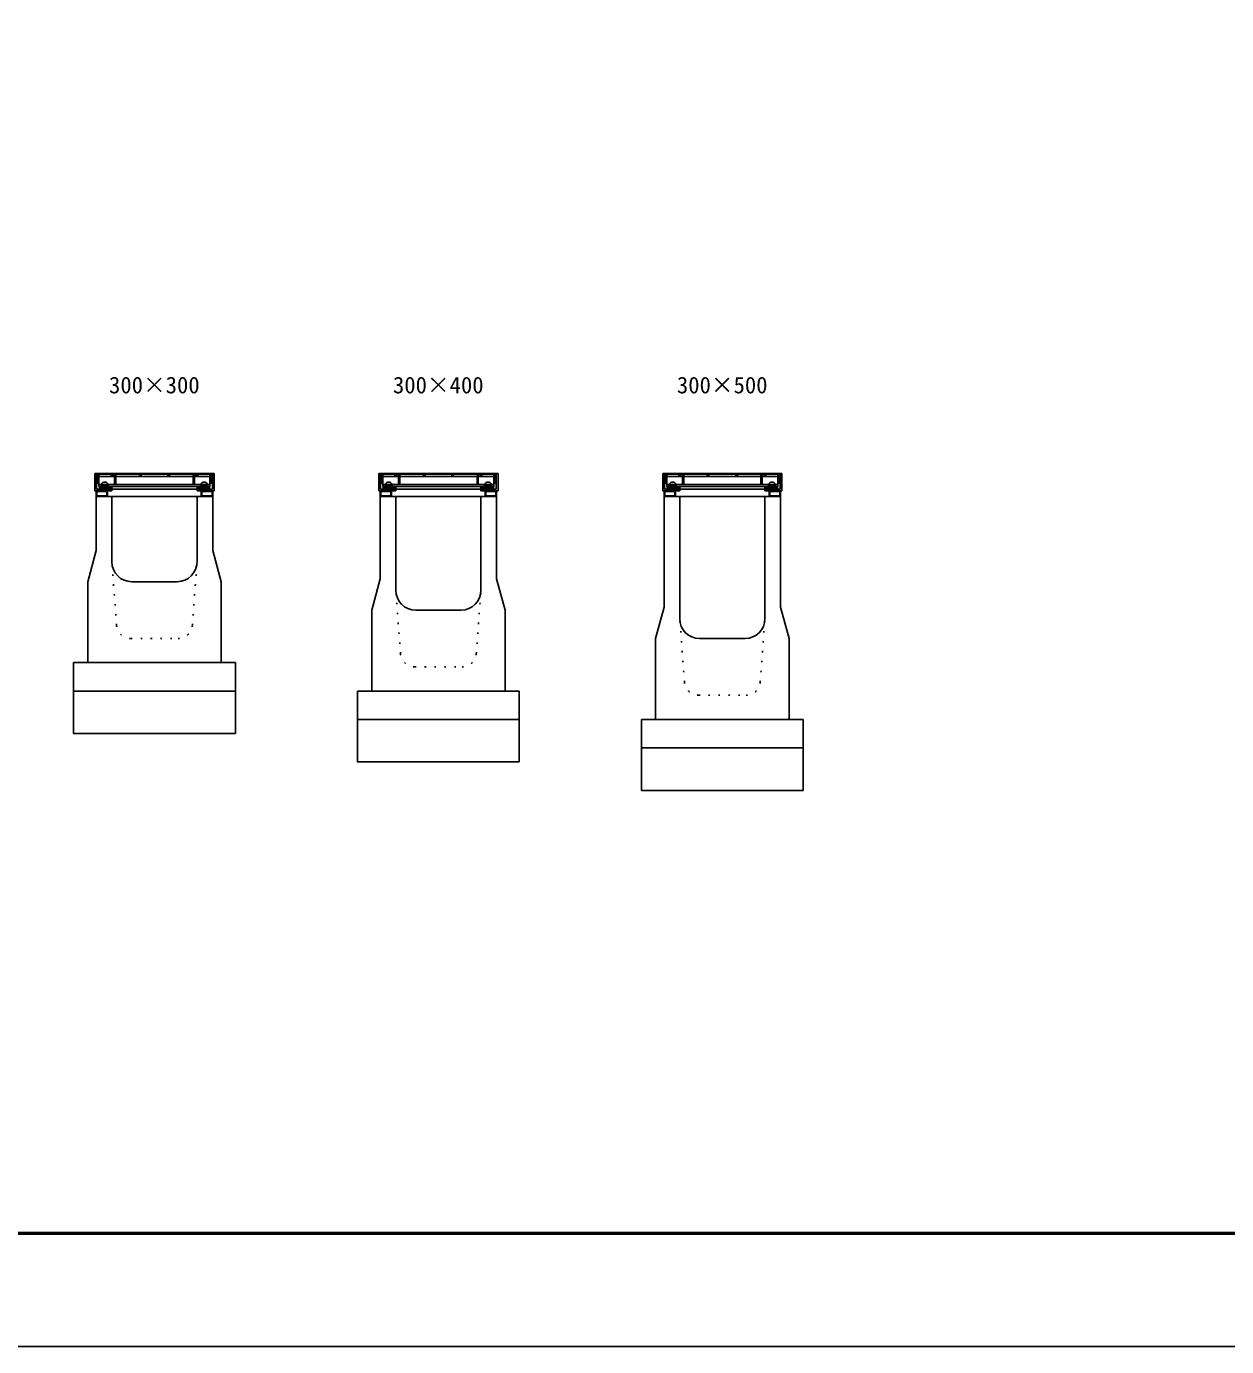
# Model space of a CAD drawing. Units: millimetres, scale not verified. Extents: x -16800 to 16800, y -5940 to 5940.
# Drawn here: x -10836 to -6609, y -5940 to -1288 of the extents above; entities that cross this region are included whole.
import ezdxf
from ezdxf.enums import TextEntityAlignment as Align

# ---------------------------------------------------------------- set-up
doc = ezdxf.new("R2010")
doc.units = ezdxf.units.MM
doc.header["$LTSCALE"] = 20
doc.linetypes.add('DOTTED', pattern=[1.75, 0.25, -1.5])
for name, color, linetype, lineweight in [('0-1_Defpoints', 5, 'Continuous', 25), ('0-2_HATCH', 6, 'Continuous', 25), ('0-5_OUTLINE', 3, 'Continuous', 25), ('0-6_OUTLINE2', 4, 'DOTTED', 25), ('0-7_TXT', 7, 'Continuous', 25), ('0-8_WAKU', 3, 'Continuous', 25)]:
    doc.layers.add(name, color=color, linetype=linetype, lineweight=lineweight)
doc.styles.add('ＭＳ ゴシック', font='')
doc.styles.get('ＭＳ ゴシック').set_extended_font_data('MS Gothic')

msp = doc.modelspace()

# ---------------------------------------------------------------- linework, layer by layer
at = {"layer": '0-1_Defpoints'}
msp.add_lwpolyline([(-16800, -5940), (0, -5940), (0, 5940), (-16800, 5940)], close=True, dxfattribs=at)
at = {"layer": '0-2_HATCH'}
for p, q in [((-10594.61, -2864.09), (-10588.61, -2864.09)), ((-10594.61, -2864.09), (-10594.61, -2925.09)), ((-10588.61, -2864.09), (-10588.61, -2919.09)), ((-10588.61, -2864.09), (-10180.61, -2864.09)), ((-10184.61, -2866.09), (-10584.61, -2866.09)), ((-10580.11, -2866.09), (-10580.11, -2910.09)), ((-10580.11, -2874.09), (-10525.11, -2874.09)), ((-10525.11, -2866.09), (-10525.11, -2902.09)), ((-10520.61, -2902.09), (-10520.61, -2866.09)), ((-10520.61, -2874.09), (-10248.61, -2874.09)), ((-10248.61, -2866.09), (-10248.61, -2902.09)), ((-10244.11, -2902.09), (-10244.11, -2866.09)), ((-10244.11, -2874.09), (-10189.11, -2874.09)), ((-10189.11, -2866.09), (-10189.11, -2910.09)), ((-10180.61, -2864.09), (-10174.61, -2864.09)), ((-10180.61, -2864.09), (-10180.61, -2919.09)), ((-10174.61, -2864.09), (-10174.61, -2925.09)), ((-9594.61, -2864.09), (-9588.61, -2864.09)), ((-9594.61, -2864.09), (-9594.61, -2925.09)), ((-9588.61, -2864.09), (-9588.61, -2919.09)), ((-9588.61, -2864.09), (-9180.61, -2864.09)), ((-9184.61, -2866.09), (-9584.61, -2866.09)), ((-9580.11, -2866.09), (-9580.11, -2910.09)), ((-9580.11, -2874.09), (-9525.11, -2874.09)), ((-9525.11, -2866.09), (-9525.11, -2902.09)), ((-9520.61, -2902.09), (-9520.61, -2866.09)), ((-9520.61, -2874.09), (-9248.61, -2874.09)), ((-9248.61, -2866.09), (-9248.61, -2902.09)), ((-9244.11, -2902.09), (-9244.11, -2866.09)), ((-9244.11, -2874.09), (-9189.11, -2874.09)), ((-9189.11, -2866.09), (-9189.11, -2910.09)), ((-9180.61, -2864.09), (-9174.61, -2864.09)), ((-9180.61, -2864.09), (-9180.61, -2919.09)), ((-9174.61, -2864.09), (-9174.61, -2925.09)), ((-8594.61, -2864.09), (-8588.61, -2864.09)), ((-8594.61, -2864.09), (-8594.61, -2925.09)), ((-8588.61, -2864.09), (-8588.61, -2919.09)), ((-8588.61, -2864.09), (-8180.61, -2864.09)), ((-8184.61, -2866.09), (-8584.61, -2866.09)), ((-8580.11, -2866.09), (-8580.11, -2910.09)), ((-8580.11, -2874.09), (-8525.11, -2874.09)), ((-8525.11, -2866.09), (-8525.11, -2902.09)), ((-8520.61, -2902.09), (-8520.61, -2866.09)), ((-8520.61, -2874.09), (-8248.61, -2874.09)), ((-8248.61, -2866.09), (-8248.61, -2902.09)), ((-8244.11, -2902.09), (-8244.11, -2866.09)), ((-8244.11, -2874.09), (-8189.11, -2874.09)), ((-8189.11, -2866.09), (-8189.11, -2910.09)), ((-8180.61, -2864.09), (-8174.61, -2864.09)), ((-8180.61, -2864.09), (-8180.61, -2919.09)), ((-8174.61, -2864.09), (-8174.61, -2925.09)), ((-10594.61, -2925.09), (-10534.61, -2925.09)), ((-10589.61, -2925.09), (-10589.61, -2945.09)), ((-10587.31, -2927.39), (-10551.91, -2927.39)), ((-10580.11, -2902.09), (-10189.11, -2902.09)), ((-10580.11, -2910.09), (-10189.11, -2910.09)), ((-10578.61, -2910.09), (-10578.61, -2919.09)), ((-10534.61, -2914.09), (-10578.61, -2914.09)), ((-10534.61, -2919.09), (-10578.61, -2919.09)), ((-10572.61, -2907.09), (-10546.61, -2907.09)), ((-10572.61, -2919.09), (-10572.61, -2907.09)), ((-10572.61, -2910.09), (-10546.61, -2910.09)), ((-10567.61, -2919.09), (-10567.61, -2910.09)), ((-10551.91, -2927.39), (-10551.91, -2942.79)), ((-10551.61, -2919.09), (-10551.61, -2910.09)), ((-10549.61, -2925.09), (-10549.61, -2945.09)), ((-10546.61, -2919.09), (-10546.61, -2907.09)), ((-10534.61, -2919.09), (-10534.61, -2910.09)), ((-10534.61, -2919.09), (-10534.61, -2925.09)), ((-10234.61, -2919.09), (-10234.61, -2910.09)), ((-10190.61, -2914.09), (-10234.61, -2914.09)), ((-10234.61, -2919.09), (-10234.61, -2925.09)), ((-10234.61, -2919.09), (-10190.61, -2919.09)), ((-10234.61, -2925.09), (-10174.61, -2925.09)), ((-10222.61, -2910.09), (-10196.61, -2910.09)), ((-10219.61, -2925.09), (-10219.61, -2945.09)), ((-10217.61, -2919.09), (-10217.61, -2910.09)), ((-10217.31, -2927.39), (-10181.91, -2927.39)), ((-10201.61, -2919.09), (-10201.61, -2910.09)), ((-10196.61, -2919.09), (-10196.61, -2907.09)), ((-10190.61, -2910.09), (-10190.61, -2919.09)), ((-10181.91, -2927.39), (-10181.91, -2942.79)), ((-10179.61, -2925.09), (-10179.61, -2945.09)), ((-9594.61, -2925.09), (-9534.61, -2925.09)), ((-9589.61, -2925.09), (-9589.61, -2945.09)), ((-9587.31, -2927.39), (-9551.91, -2927.39)), ((-9580.11, -2902.09), (-9189.11, -2902.09)), ((-9580.11, -2910.09), (-9189.11, -2910.09)), ((-9578.61, -2910.09), (-9578.61, -2919.09)), ((-9534.61, -2914.09), (-9578.61, -2914.09)), ((-9534.61, -2919.09), (-9578.61, -2919.09)), ((-9572.61, -2907.09), (-9546.61, -2907.09)), ((-9572.61, -2919.09), (-9572.61, -2907.09)), ((-9572.61, -2910.09), (-9546.61, -2910.09)), ((-9567.61, -2919.09), (-9567.61, -2910.09)), ((-9551.91, -2927.39), (-9551.91, -2942.79)), ((-9551.61, -2919.09), (-9551.61, -2910.09)), ((-9549.61, -2925.09), (-9549.61, -2945.09)), ((-9546.61, -2919.09), (-9546.61, -2907.09)), ((-9534.61, -2919.09), (-9534.61, -2910.09)), ((-9534.61, -2919.09), (-9534.61, -2925.09)), ((-9234.61, -2919.09), (-9234.61, -2910.09)), ((-9190.61, -2914.09), (-9234.61, -2914.09)), ((-9234.61, -2919.09), (-9234.61, -2925.09)), ((-9234.61, -2919.09), (-9190.61, -2919.09)), ((-9234.61, -2925.09), (-9174.61, -2925.09)), ((-9222.61, -2910.09), (-9196.61, -2910.09)), ((-9219.61, -2925.09), (-9219.61, -2945.09)), ((-9217.61, -2919.09), (-9217.61, -2910.09)), ((-9217.31, -2927.39), (-9181.91, -2927.39)), ((-9201.61, -2919.09), (-9201.61, -2910.09)), ((-9196.61, -2919.09), (-9196.61, -2907.09)), ((-9190.61, -2910.09), (-9190.61, -2919.09)), ((-9181.91, -2927.39), (-9181.91, -2942.79)), ((-9179.61, -2925.09), (-9179.61, -2945.09)), ((-8594.61, -2925.09), (-8534.61, -2925.09)), ((-8589.61, -2925.09), (-8589.61, -2945.09)), ((-8587.31, -2927.39), (-8551.91, -2927.39)), ((-8580.11, -2902.09), (-8189.11, -2902.09)), ((-8580.11, -2910.09), (-8189.11, -2910.09)), ((-8578.61, -2910.09), (-8578.61, -2919.09)), ((-8534.61, -2914.09), (-8578.61, -2914.09)), ((-8534.61, -2919.09), (-8578.61, -2919.09)), ((-8572.61, -2907.09), (-8546.61, -2907.09)), ((-8572.61, -2919.09), (-8572.61, -2907.09)), ((-8572.61, -2910.09), (-8546.61, -2910.09)), ((-8567.61, -2919.09), (-8567.61, -2910.09)), ((-8551.91, -2927.39), (-8551.91, -2942.79)), ((-8551.61, -2919.09), (-8551.61, -2910.09)), ((-8549.61, -2925.09), (-8549.61, -2945.09)), ((-8546.61, -2919.09), (-8546.61, -2907.09)), ((-8534.61, -2919.09), (-8534.61, -2910.09)), ((-8534.61, -2919.09), (-8534.61, -2925.09)), ((-8234.61, -2919.09), (-8234.61, -2910.09)), ((-8190.61, -2914.09), (-8234.61, -2914.09)), ((-8234.61, -2919.09), (-8234.61, -2925.09)), ((-8234.61, -2919.09), (-8190.61, -2919.09)), ((-8234.61, -2925.09), (-8174.61, -2925.09)), ((-8222.61, -2910.09), (-8196.61, -2910.09)), ((-8219.61, -2925.09), (-8219.61, -2945.09)), ((-8217.61, -2919.09), (-8217.61, -2910.09)), ((-8217.31, -2927.39), (-8181.91, -2927.39)), ((-8201.61, -2919.09), (-8201.61, -2910.09)), ((-8196.61, -2919.09), (-8196.61, -2907.09)), ((-8190.61, -2910.09), (-8190.61, -2919.09)), ((-8181.91, -2927.39), (-8181.91, -2942.79)), ((-8179.61, -2925.09), (-8179.61, -2945.09)), ((-10549.61, -2945.09), (-10589.61, -2945.09)), ((-10219.61, -2945.09), (-10179.61, -2945.09)), ((-9549.61, -2945.09), (-9589.61, -2945.09)), ((-9219.61, -2945.09), (-9179.61, -2945.09)), ((-8549.61, -2945.09), (-8589.61, -2945.09)), ((-8219.61, -2945.09), (-8179.61, -2945.09))]:
    msp.add_line(p, q, dxfattribs=at)
for points in [[(-10584.61, -2866.09), (-10584.61, -2898.09), (-10580.11, -2898.09)], [(-10531.61, -2866.09), (-10531.61, -2872.09), (-10537.61, -2872.09), (-10537.61, -2866.09)], [(-10431.61, -2866.09), (-10431.61, -2872.09), (-10437.61, -2872.09), (-10437.61, -2866.09)], [(-10331.61, -2866.09), (-10331.61, -2872.09), (-10337.61, -2872.09), (-10337.61, -2866.09)], [(-10231.61, -2866.09), (-10231.61, -2872.09), (-10237.61, -2872.09), (-10237.61, -2866.09)], [(-10184.61, -2866.09), (-10184.61, -2898.09), (-10189.11, -2898.09)], [(-9584.61, -2866.09), (-9584.61, -2898.09), (-9580.11, -2898.09)], [(-9531.61, -2866.09), (-9531.61, -2872.09), (-9537.61, -2872.09), (-9537.61, -2866.09)], [(-9431.61, -2866.09), (-9431.61, -2872.09), (-9437.61, -2872.09), (-9437.61, -2866.09)], [(-9331.61, -2866.09), (-9331.61, -2872.09), (-9337.61, -2872.09), (-9337.61, -2866.09)], [(-9231.61, -2866.09), (-9231.61, -2872.09), (-9237.61, -2872.09), (-9237.61, -2866.09)], [(-9184.61, -2866.09), (-9184.61, -2898.09), (-9189.11, -2898.09)], [(-8584.61, -2866.09), (-8584.61, -2898.09), (-8580.11, -2898.09)], [(-8531.61, -2866.09), (-8531.61, -2872.09), (-8537.61, -2872.09), (-8537.61, -2866.09)], [(-8431.61, -2866.09), (-8431.61, -2872.09), (-8437.61, -2872.09), (-8437.61, -2866.09)], [(-8331.61, -2866.09), (-8331.61, -2872.09), (-8337.61, -2872.09), (-8337.61, -2866.09)], [(-8231.61, -2866.09), (-8231.61, -2872.09), (-8237.61, -2872.09), (-8237.61, -2866.09)], [(-8184.61, -2866.09), (-8184.61, -2898.09), (-8189.11, -2898.09)], [(-10588.61, -2919.09), (-10534.61, -2919.09), (-10234.61, -2919.09), (-10180.61, -2919.09)], [(-10587.31, -2927.39), (-10587.31, -2942.79), (-10551.91, -2942.79)], [(-10222.61, -2919.09), (-10222.61, -2907.09), (-10196.61, -2907.09)], [(-10217.31, -2927.39), (-10217.31, -2942.79), (-10181.91, -2942.79)], [(-9588.61, -2919.09), (-9534.61, -2919.09), (-9234.61, -2919.09), (-9180.61, -2919.09)], [(-9587.31, -2927.39), (-9587.31, -2942.79), (-9551.91, -2942.79)], [(-9222.61, -2919.09), (-9222.61, -2907.09), (-9196.61, -2907.09)], [(-9217.31, -2927.39), (-9217.31, -2942.79), (-9181.91, -2942.79)], [(-8588.61, -2919.09), (-8534.61, -2919.09), (-8234.61, -2919.09), (-8180.61, -2919.09)], [(-8587.31, -2927.39), (-8587.31, -2942.79), (-8551.91, -2942.79)], [(-8222.61, -2919.09), (-8222.61, -2907.09), (-8196.61, -2907.09)], [(-8217.31, -2927.39), (-8217.31, -2942.79), (-8181.91, -2942.79)]]:
    msp.add_lwpolyline(points, dxfattribs=at)
for centre, radius, start, end in [((-10572.61, -2912.76), 5.67, 28.07246, 90), ((-10559.61, -2906.09), 12, 355.2198, 184.78017), ((-10559.61, -2919.26), 12.17, 48.88789, 131.11208), ((-10546.61, -2912.76), 5.67, 89.99997, 151.92749), ((-10222.61, -2912.76), 5.67, 28.07246, 90), ((-10209.61, -2906.09), 12, 355.2198, 184.78017), ((-10209.61, -2919.26), 12.17, 48.88789, 131.11208), ((-10196.61, -2912.76), 5.67, 89.99997, 151.92749), ((-9572.61, -2912.76), 5.67, 28.07246, 90), ((-9559.61, -2906.09), 12, 355.2198, 184.78017), ((-9559.61, -2919.26), 12.17, 48.88789, 131.11208), ((-9546.61, -2912.76), 5.67, 89.99997, 151.92749), ((-9222.61, -2912.76), 5.67, 28.07246, 90), ((-9209.61, -2906.09), 12, 355.2198, 184.78017), ((-9209.61, -2919.26), 12.17, 48.88789, 131.11208), ((-9196.61, -2912.76), 5.67, 89.99997, 151.92749), ((-8572.61, -2912.76), 5.67, 28.07246, 90), ((-8559.61, -2906.09), 12, 355.2198, 184.78017), ((-8559.61, -2919.26), 12.17, 48.88789, 131.11208), ((-8546.61, -2912.76), 5.67, 89.99997, 151.92749), ((-8222.61, -2912.76), 5.67, 28.07246, 90), ((-8209.61, -2906.09), 12, 355.2198, 184.78017), ((-8209.61, -2919.26), 12.17, 48.88789, 131.11208), ((-8196.61, -2912.76), 5.67, 89.99997, 151.92749)]:
    msp.add_arc(centre, radius, start, end, dxfattribs=at)
at = {"layer": '0-5_OUTLINE'}
for p, q in [((-10589.61, -2945.09), (-10589.61, -3135.09)), ((-10589.61, -2945.09), (-10179.61, -2945.09)), ((-10534.61, -2945.09), (-10534.61, -3175.09)), ((-10234.61, -2945.09), (-10234.61, -3175.09)), ((-10179.61, -2945.09), (-10179.61, -3135.09)), ((-9589.61, -2945.09), (-9589.61, -3235.09)), ((-9589.61, -2945.09), (-9179.61, -2945.09)), ((-9534.61, -2945.09), (-9534.61, -3275.09)), ((-9234.61, -2945.09), (-9234.61, -3275.09)), ((-9179.61, -2945.09), (-9179.61, -3235.09)), ((-8589.61, -2945.09), (-8589.61, -3335.09)), ((-8589.61, -2945.09), (-8179.61, -2945.09)), ((-8534.61, -2945.09), (-8534.61, -3375.09)), ((-8234.61, -2945.09), (-8234.61, -3375.09)), ((-8179.61, -2945.09), (-8179.61, -3335.09)), ((-10619.61, -3245.09), (-10589.61, -3135.09)), ((-10149.61, -3245.09), (-10179.61, -3135.09)), ((-10464.61, -3245.09), (-10304.61, -3245.09)), ((-10149.61, -3245.09), (-10149.61, -3530.09)), ((-9619.61, -3345.09), (-9589.61, -3235.09)), ((-9149.61, -3345.09), (-9179.61, -3235.09)), ((-9619.61, -3630.09), (-9619.61, -3345.09)), ((-9464.61, -3345.09), (-9304.61, -3345.09)), ((-9149.61, -3630.09), (-9149.61, -3345.09)), ((-8619.61, -3445.09), (-8589.61, -3335.09)), ((-8149.61, -3445.09), (-8179.61, -3335.09)), ((-8619.61, -3730.09), (-8619.61, -3445.09)), ((-8464.61, -3445.09), (-8304.61, -3445.09)), ((-8149.61, -3730.09), (-8149.61, -3445.09)), ((-10669.61, -3530.09), (-10669.61, -3630.09)), ((-10669.61, -3530.09), (-10099.61, -3530.09)), ((-10669.61, -3630.09), (-10099.61, -3630.09)), ((-9669.61, -3630.09), (-9669.61, -3730.09)), ((-9669.61, -3630.09), (-9099.61, -3630.09)), ((-9619.61, -3630.09), (-9149.61, -3630.09)), ((-9669.61, -3730.09), (-9099.61, -3730.09)), ((-8669.61, -3730.09), (-8669.61, -3830.09)), ((-8669.61, -3730.09), (-8099.61, -3730.09)), ((-8619.61, -3730.09), (-8149.61, -3730.09)), ((-8669.61, -3830.09), (-8099.61, -3830.09))]:
    msp.add_line(p, q, dxfattribs=at)
for points in [[(-10619.61, -3245.09), (-10619.61, -3530.09), (-10149.61, -3530.09)], [(-10099.61, -3530.09), (-10099.61, -3630.09), (-10099.61, -3780.09)], [(-10669.61, -3630.09), (-10669.61, -3780.09), (-10099.61, -3780.09)], [(-9099.61, -3630.09), (-9099.61, -3730.09), (-9099.61, -3880.09)], [(-9669.61, -3730.09), (-9669.61, -3880.09), (-9099.61, -3880.09)], [(-8099.61, -3730.09), (-8099.61, -3830.09), (-8099.61, -3980.09)], [(-8669.61, -3830.09), (-8669.61, -3980.09), (-8099.61, -3980.09)]]:
    msp.add_lwpolyline(points, dxfattribs=at)
for centre, start, end in [((-10464.61, -3175.09), 180, 270), ((-10304.61, -3175.09), 270, 0), ((-9464.61, -3275.09), 180, 270), ((-9304.61, -3275.09), 270, 0), ((-8464.61, -3375.09), 180, 270), ((-8304.61, -3375.09), 270, 0)]:
    msp.add_arc(centre, 70, start, end, dxfattribs=at)
at = {"layer": '0-6_OUTLINE2'}
for p, q in [((-10518.04, -3398.79), (-10534.61, -3175.09)), ((-10251.18, -3398.79), (-10234.61, -3175.09)), ((-9518.04, -3498.79), (-9534.61, -3275.09)), ((-9251.18, -3498.79), (-9234.61, -3275.09)), ((-8518.04, -3598.79), (-8534.61, -3375.09)), ((-8251.18, -3598.79), (-8234.61, -3375.09)), ((-10468.18, -3445.09), (-10301.04, -3445.09)), ((-9468.18, -3545.09), (-9301.04, -3545.09)), ((-8468.18, -3645.09), (-8301.04, -3645.09))]:
    msp.add_line(p, q, dxfattribs=at)
for centre, start, end in [((-10468.18, -3395.09), 184.23639, 270), ((-10301.04, -3395.09), 270, 355.76361), ((-9468.18, -3495.09), 184.23639, 270), ((-9301.04, -3495.09), 270, 355.76361), ((-8468.18, -3595.09), 184.23639, 270), ((-8301.04, -3595.09), 270, 355.76361)]:
    msp.add_arc(centre, 50, start, end, dxfattribs=at)
at = {"layer": '0-8_WAKU', "lineweight": 50}
msp.add_lwpolyline([(-16400, -5540), (-400, -5540), (-400, 5540), (-16400, 5540)], close=True, dxfattribs=at)

# ---------------------------------------------------------------- texts
at = {"layer": '0-7_TXT', "style": 'ＭＳ ゴシック'}
for s, p in [('300×300', (-10544.61, -2598.99)), ('300×400', (-9544.61, -2598.99)), ('300×500', (-8544.61, -2598.99))]:
    msp.add_text(s, height=58.65, dxfattribs=at).set_placement(p, align=Align.BOTTOM_LEFT)

doc.saveas('drawing.dxf')
